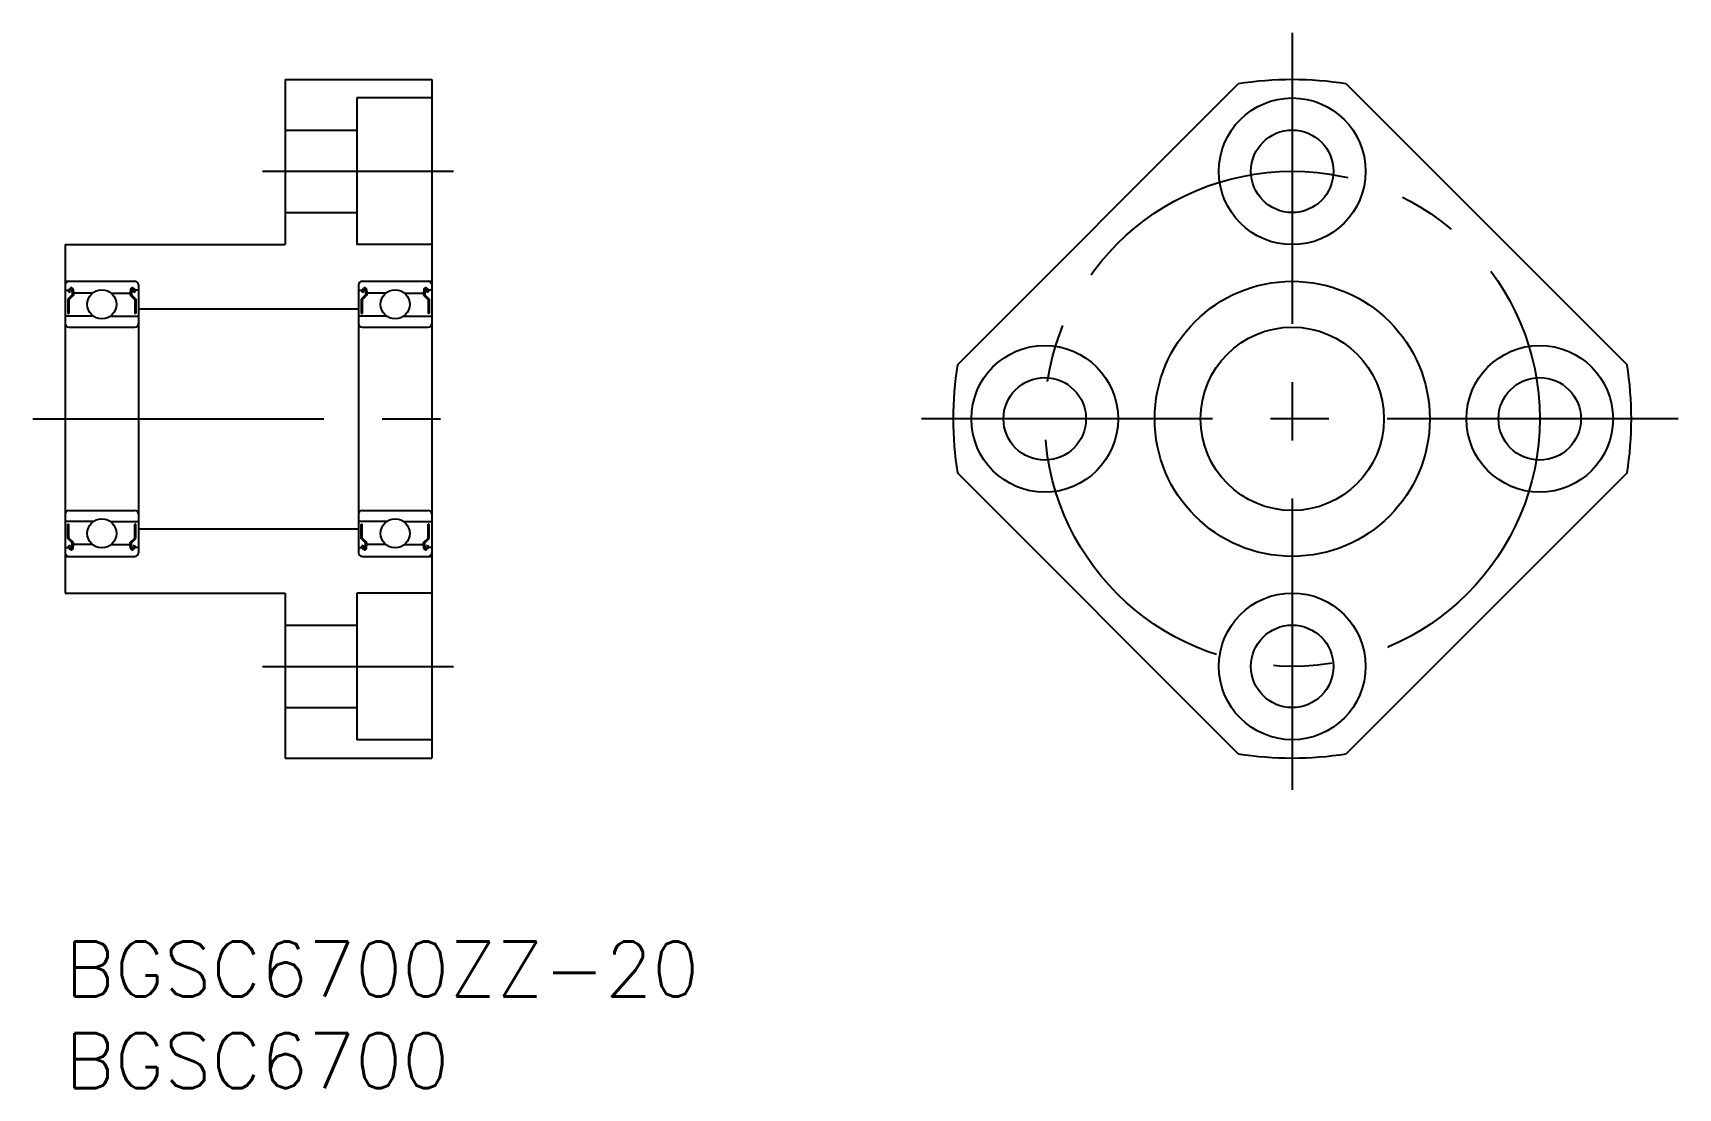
# Model space of a CAD drawing. Extents: x -1.8 to 88, y -8 to 49.5.
import ezdxf

# ---------------------------------------------------------------- set-up
doc = ezdxf.new("R2010")
doc.units = 0
doc.header["$LTSCALE"] = 0.5
doc.linetypes.add('CENTER', pattern=[50.8, 31.75, -6.35, 6.35, -6.35])
for name, color, linetype in [('MSM_CENTER', 1, 'CENTER'), ('MSM_CONTINUOUS', 7, 'CONTINUOUS'), ('MSM_PART_NUMBER', 7, 'CONTINUOUS')]:
    doc.layers.add(name, color=color, linetype=linetype)
doc.styles.get("Standard").update_dxf_attribs({"font": 'txt.shx', "height": 3, "bigfont": 'bigfont.shx'})

# ---------------------------------------------------------------- blocks, each defined once
blk = doc.blocks.new('*U1')
at = {"layer": 'MSM_PART_NUMBER'}
blk.add_text('BGSC6700ZZ-20', height=3, dxfattribs=at).set_placement((0, -3))
blk = doc.blocks.new('*U2')
at = {"layer": 'MSM_PART_NUMBER'}
blk.add_text('BGSC6700', height=3, dxfattribs=at).set_placement((0, -8))

msp = doc.modelspace()

# ---------------------------------------------------------------- linework, layer by layer
at = {"layer": 'MSM_CENTER'}
for p, q in [((66.932, 49.548), (66.932, 7.452)), ((10.771, 42), (21.176, 42)), ((-1.762, 28.5), (21.238, 28.5)), ((87.98, 28.5), (45.884, 28.5)), ((10.771, 15), (21.176, 15))]:
    msp.add_line(p, q, dxfattribs=at)
msp.add_circle((66.932, 28.5), 13.5, dxfattribs=at)
at = {"layer": 'MSM_CONTINUOUS'}
for p, q in [((12, 47), (12, 38)), ((12, 47), (20, 47)), ((20, 47), (20, 10)), ((48.669, 31.45), (63.982, 46.763)), ((69.882, 46.763), (85.196, 31.45)), ((15.9, 46), (15.9, 38)), ((20, 46), (15.9, 46)), ((12, 44.25), (15.9, 44.25)), ((12, 39.75), (15.9, 39.75)), ((0, 38), (0, 19)), ((0, 38), (12, 38)), ((20, 38), (15.9, 38)), ((0, 36), (3.8, 36)), ((16.2, 36), (20, 36)), ((0, 35.52), (0.183, 35.52)), ((0.385, 35.27), (0.141, 35.026)), ((0.141, 35.026), (0.141, 34.25)), ((0.185, 35.524), (0.26, 35.613)), ((0.24, 35.386), (0.194, 35.425)), ((0.45, 35.243), (0.206, 34.999)), ((0.232, 35.478), (0.318, 35.58)), ((0.282, 35.436), (0.232, 35.478)), ((0.24, 35.386), (0.282, 35.436)), ((0.371, 35.562), (0.385, 35.27)), ((0.436, 35.557), (0.453, 35.36)), ((0.45, 35.396), (0.45, 35.243)), ((1.496, 35.36), (0.453, 35.36)), ((2.504, 35.36), (3.547, 35.36)), ((3.564, 35.557), (3.547, 35.36)), ((3.55, 35.396), (3.55, 35.243)), ((3.55, 35.243), (3.794, 34.999)), ((3.629, 35.562), (3.615, 35.27)), ((3.615, 35.27), (3.859, 35.026)), ((3.768, 35.478), (3.682, 35.58)), ((3.718, 35.436), (3.768, 35.478)), ((3.76, 35.386), (3.718, 35.436)), ((3.815, 35.524), (3.74, 35.613)), ((3.76, 35.386), (3.806, 35.425)), ((4, 35.52), (3.817, 35.52)), ((3.859, 35.026), (3.859, 34.25)), ((4, 35.8), (4, 21.2)), ((16, 35.8), (16, 21.2)), ((16, 35.52), (16.183, 35.52)), ((16.385, 35.27), (16.141, 35.026)), ((16.141, 35.026), (16.141, 34.25)), ((16.185, 35.524), (16.26, 35.613)), ((16.24, 35.386), (16.194, 35.425)), ((16.45, 35.243), (16.206, 34.999)), ((16.232, 35.478), (16.318, 35.58)), ((16.282, 35.436), (16.232, 35.478)), ((16.24, 35.386), (16.282, 35.436)), ((16.371, 35.562), (16.385, 35.27)), ((16.436, 35.557), (16.453, 35.36)), ((16.45, 35.396), (16.45, 35.243)), ((17.496, 35.36), (16.453, 35.36)), ((18.504, 35.36), (19.547, 35.36)), ((19.564, 35.557), (19.547, 35.36)), ((19.55, 35.396), (19.55, 35.243)), ((19.55, 35.243), (19.794, 34.999)), ((19.629, 35.562), (19.615, 35.27)), ((19.615, 35.27), (19.859, 35.026)), ((19.768, 35.478), (19.682, 35.58)), ((19.718, 35.436), (19.768, 35.478)), ((19.76, 35.386), (19.718, 35.436)), ((19.815, 35.524), (19.74, 35.613)), ((19.76, 35.386), (19.806, 35.425)), ((20, 35.52), (19.817, 35.52)), ((19.859, 35.026), (19.859, 34.25)), ((0.141, 34.25), (0.206, 34.25)), ((0.206, 34.999), (0.206, 34.25)), ((3.794, 34.999), (3.794, 34.25)), ((3.859, 34.25), (3.794, 34.25)), ((4, 34.5), (16, 34.5)), ((16.141, 34.25), (16.206, 34.25)), ((16.206, 34.999), (16.206, 34.25)), ((19.794, 34.999), (19.794, 34.25)), ((19.859, 34.25), (19.794, 34.25)), ((1.535, 34.1), (0, 34.1)), ((0.2, 33.5), (3.8, 33.5)), ((2.465, 34.1), (4, 34.1)), ((17.535, 34.1), (16, 34.1)), ((16.2, 33.5), (19.8, 33.5)), ((18.465, 34.1), (20, 34.1)), ((63.982, 10.237), (48.669, 25.55)), ((85.196, 25.55), (69.882, 10.237)), ((0.2, 23.5), (3.8, 23.5)), ((16.2, 23.5), (19.8, 23.5)), ((1.535, 22.9), (0, 22.9)), ((0.141, 22.75), (0.206, 22.75)), ((0.141, 21.974), (0.141, 22.75)), ((0.206, 22.001), (0.206, 22.75)), ((2.465, 22.9), (4, 22.9)), ((3.859, 22.75), (3.794, 22.75)), ((3.794, 22.001), (3.794, 22.75)), ((3.859, 21.974), (3.859, 22.75)), ((4, 22.5), (16, 22.5)), ((17.535, 22.9), (16, 22.9)), ((16.141, 22.75), (16.206, 22.75)), ((16.141, 21.974), (16.141, 22.75)), ((16.206, 22.001), (16.206, 22.75)), ((18.465, 22.9), (20, 22.9)), ((19.859, 22.75), (19.794, 22.75)), ((19.794, 22.001), (19.794, 22.75)), ((19.859, 21.974), (19.859, 22.75)), ((0.385, 21.73), (0.141, 21.974)), ((0.24, 21.614), (0.194, 21.575)), ((0.45, 21.757), (0.206, 22.001)), ((0.282, 21.564), (0.232, 21.522)), ((0.24, 21.614), (0.282, 21.564)), ((0.371, 21.438), (0.385, 21.73)), ((0.436, 21.443), (0.453, 21.64)), ((0.45, 21.604), (0.45, 21.757)), ((1.496, 21.64), (0.453, 21.64)), ((2.504, 21.64), (3.547, 21.64)), ((3.564, 21.443), (3.547, 21.64)), ((3.55, 21.757), (3.794, 22.001)), ((3.55, 21.604), (3.55, 21.757)), ((3.615, 21.73), (3.859, 21.974)), ((3.629, 21.438), (3.615, 21.73)), ((3.76, 21.614), (3.718, 21.564)), ((3.718, 21.564), (3.768, 21.522)), ((3.76, 21.614), (3.806, 21.575)), ((16.385, 21.73), (16.141, 21.974)), ((16.24, 21.614), (16.194, 21.575)), ((16.45, 21.757), (16.206, 22.001)), ((16.282, 21.564), (16.232, 21.522)), ((16.24, 21.614), (16.282, 21.564)), ((16.371, 21.438), (16.385, 21.73)), ((16.436, 21.443), (16.453, 21.64)), ((16.45, 21.604), (16.45, 21.757)), ((17.496, 21.64), (16.45, 21.64)), ((18.504, 21.64), (19.547, 21.64)), ((19.564, 21.443), (19.547, 21.64)), ((19.55, 21.757), (19.794, 22.001)), ((19.55, 21.604), (19.55, 21.757)), ((19.615, 21.73), (19.859, 21.974)), ((19.629, 21.438), (19.615, 21.73)), ((19.76, 21.614), (19.718, 21.564)), ((19.718, 21.564), (19.768, 21.522)), ((19.76, 21.614), (19.806, 21.575)), ((0, 21.48), (0.183, 21.48)), ((0, 21), (3.8, 21)), ((0.185, 21.476), (0.26, 21.387)), ((0.232, 21.522), (0.318, 21.42)), ((3.768, 21.522), (3.682, 21.42)), ((3.815, 21.476), (3.74, 21.387)), ((4, 21.48), (3.817, 21.48)), ((16, 21.48), (16.183, 21.48)), ((16.185, 21.476), (16.26, 21.387)), ((16.2, 21), (20, 21)), ((16.232, 21.522), (16.318, 21.42)), ((19.768, 21.522), (19.682, 21.42)), ((19.815, 21.476), (19.74, 21.387)), ((20, 21.48), (19.817, 21.48)), ((0, 19), (12, 19)), ((12, 19), (12, 10)), ((20, 19), (15.9, 19)), ((15.9, 19), (15.9, 11)), ((12, 17.25), (15.9, 17.25)), ((12, 12.75), (15.9, 12.75)), ((20, 11), (15.9, 11)), ((12, 10), (20, 10))]:
    msp.add_line(p, q, dxfattribs=at)
for centre, radius in [((66.932, 42), 4), ((66.932, 42), 2.25), ((66.932, 28.5), 7.5), ((2, 34.745), 0.795), ((18, 34.745), 0.795), ((66.932, 28.5), 5), ((53.432, 28.5), 4), ((80.432, 28.5), 4), ((53.432, 28.5), 2.25), ((80.432, 28.5), 2.25), ((2, 22.255), 0.795), ((18, 22.255), 0.795), ((66.932, 15), 4), ((66.932, 15), 2.25)]:
    msp.add_circle(centre, radius, dxfattribs=at)
for centre, radius, start, end in [((66.932, 28.5), 18.5, 80.82477, 99.17523), ((0.2, 35.8), 0.2, 90, 180), ((3.8, 35.8), 0.2, 0, 90), ((16.2, 35.8), 0.2, 90, 180), ((19.8, 35.8), 0.2, 0, 90), ((0.239, 35.479), 0.07, 140.00022, 230.08482), ((0.337, 35.548), 0.1, 4.99676, 140.00022), ((0.341, 35.561), 0.03, 2.81982, 140.00331), ((3.663, 35.548), 0.1, 39.99978, 175.00324), ((3.659, 35.561), 0.03, 39.99669, 177.18018), ((3.761, 35.479), 0.07, 309.91518, 39.99978), ((16.239, 35.479), 0.07, 140.00022, 230.08482), ((16.337, 35.548), 0.1, 4.99676, 140.00022), ((16.341, 35.561), 0.03, 2.81982, 140.00331), ((19.663, 35.548), 0.1, 39.99978, 175.00324), ((19.659, 35.561), 0.03, 39.99669, 177.18018), ((19.761, 35.479), 0.07, 309.91518, 39.99978), ((0.2, 33.7), 0.2, 180, 270), ((3.8, 33.7), 0.2, 270, 0), ((16.2, 33.7), 0.2, 180, 270), ((19.8, 33.7), 0.2, 270, 0), ((66.932, 28.5), 18.5, 170.82477, 189.17523), ((66.932, 28.5), 18.5, 350.82477, 9.17523), ((0.2, 23.3), 0.2, 90, 180), ((3.8, 23.3), 0.2, 0, 90), ((16.2, 23.3), 0.2, 90, 180), ((19.8, 23.3), 0.2, 0, 90), ((0.239, 21.521), 0.07, 129.91518, 219.99978), ((3.761, 21.521), 0.07, 320.00022, 50.08482), ((16.239, 21.521), 0.07, 129.91518, 219.99978), ((19.761, 21.521), 0.07, 320.00022, 50.08482), ((0.2, 21.2), 0.2, 180, 270), ((0.337, 21.452), 0.1, 219.99978, 355.00324), ((0.341, 21.439), 0.03, 219.99669, 357.18018), ((3.663, 21.452), 0.1, 184.99676, 320.00022), ((3.659, 21.439), 0.03, 182.81982, 320.00331), ((3.8, 21.2), 0.2, 270, 0), ((16.2, 21.2), 0.2, 180, 270), ((16.337, 21.452), 0.1, 219.99978, 355.00324), ((16.341, 21.439), 0.03, 219.99669, 357.18018), ((19.663, 21.452), 0.1, 184.99676, 320.00022), ((19.659, 21.439), 0.03, 182.81982, 320.00331), ((19.8, 21.2), 0.2, 270, 0), ((66.932, 28.5), 18.5, 260.82477, 279.17523)]:
    msp.add_arc(centre, radius, start, end, dxfattribs=at)

# ---------------------------------------------------------------- block references
for name in ['*U1', '*U2']:
    msp.add_blockref(name, (0, 0), dxfattribs=at)

doc.saveas('drawing.dxf')
